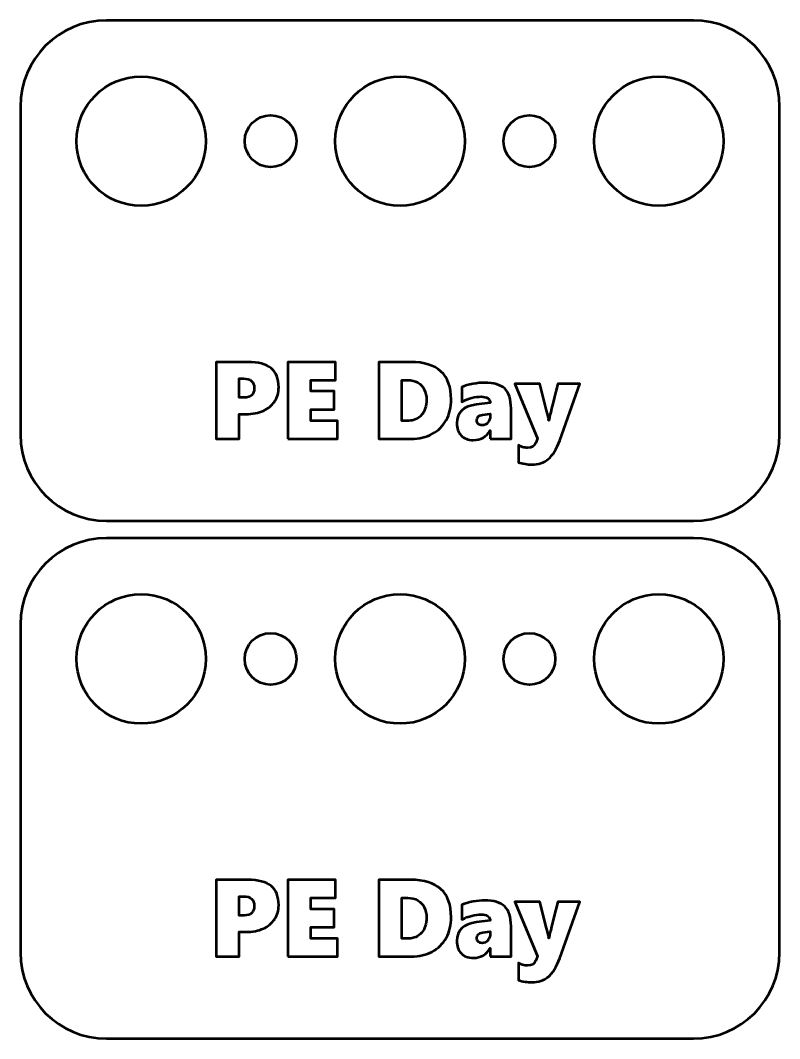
# Model space of a CAD drawing. Header units: centimetres. Extents: x -11.2 to 11.2, y -3 to 3.
# Drawn here: x -11.2 to -6.8, y -2.95 to 2.95 of the extents above; entities that cross this region are included whole.
import ezdxf

# ---------------------------------------------------------------- set-up
doc = ezdxf.new("R2010")
doc.units = ezdxf.units.CM
doc.header["$MEASUREMENT"] = 0
doc.layers.add('Layer 1', color=7, linetype='Continuous')

msp = doc.modelspace()

# ---------------------------------------------------------------- linework, layer by layer
at = {"layer": 'Layer 1', "lineweight": 53}
for centre, major_axis in [((-10.49999, 2.24999), (0, 0.37501)), ((-8.99999, 2.24999), (0, 0.37501)), ((-7.49999, 2.24999), (0, 0.37501)), ((-9.75, 2.25), (0, 0.15)), ((-8.25, 2.25), (0, 0.15)), ((-10.49999, -0.75001), (0, 0.37501)), ((-8.99999, -0.75001), (0, 0.37501)), ((-7.49999, -0.75001), (0, 0.37501)), ((-9.75, -0.75), (0, 0.15)), ((-8.25, -0.75), (0, 0.15))]:
    msp.add_ellipse(centre, major_axis=major_axis, ratio=1, dxfattribs=at)
for points in [[(-11.2, 0.55), (-11.2, 0.55), (-11.2, 2.45), (-11.2, 2.45), (-11.2, 2.45), (-11.2, 2.72614), (-10.97614, 2.95), (-10.7, 2.95), (-10.7, 2.95), (-10.7, 2.95), (-7.3, 2.95), (-7.3, 2.95), (-7.3, 2.95), (-7.02386, 2.95), (-6.8, 2.72614), (-6.8, 2.45), (-6.8, 2.45), (-6.8, 2.45), (-6.8, 0.55), (-6.8, 0.55), (-6.8, 0.55), (-6.8, 0.27386), (-7.02386, 0.05), (-7.3, 0.05), (-7.3, 0.05), (-7.3, 0.05), (-10.7, 0.05), (-10.7, 0.05), (-10.7, 0.05), (-10.97614, 0.05), (-11.2, 0.27386), (-11.2, 0.55)], [(-11.2, -2.45), (-11.2, -2.45), (-11.2, -0.55), (-11.2, -0.55), (-11.2, -0.55), (-11.2, -0.27386), (-10.97614, -0.05), (-10.7, -0.05), (-10.7, -0.05), (-10.7, -0.05), (-7.3, -0.05), (-7.3, -0.05), (-7.3, -0.05), (-7.02386, -0.05), (-6.8, -0.27386), (-6.8, -0.55), (-6.8, -0.55), (-6.8, -0.55), (-6.8, -2.45), (-6.8, -2.45), (-6.8, -2.45), (-6.8, -2.72614), (-7.02386, -2.95), (-7.3, -2.95), (-7.3, -2.95), (-7.3, -2.95), (-10.7, -2.95), (-10.7, -2.95), (-10.7, -2.95), (-10.97614, -2.95), (-11.2, -2.72614), (-11.2, -2.45)]]:
    msp.add_open_spline(points, degree=3, knots=[0, 0, 0, 0, 0.1111111, 0.1111111, 0.1111111, 0.1111111, 0.2222222, 0.2222222, 0.2222222, 0.2222222, 0.3333333, 0.3333333, 0.3333333, 0.3333333, 0.4444444, 0.4444444, 0.4444444, 0.4444444, 0.5555556, 0.5555556, 0.5555556, 0.5555556, 0.6666667, 0.6666667, 0.6666667, 0.6666667, 0.7777778, 0.7777778, 0.7777778, 0.7777778, 1, 1, 1, 1], dxfattribs=at)
at = {"layer": 'Layer 1', "color": 5, "lineweight": 53}
for points, knots in [([(-9.70299, 0.82355), (-9.70299, 0.79318), (-9.71072, 0.76619), (-9.72607, 0.74259), (-9.72607, 0.74259), (-9.74141, 0.71899), (-9.76343, 0.70078), (-9.79189, 0.68787), (-9.79189, 0.68787), (-9.82036, 0.67496), (-9.8536, 0.66851), (-9.89138, 0.66851), (-9.89138, 0.66851), (-9.89138, 0.66851), (-9.93223, 0.66851), (-9.93223, 0.66851), (-9.93223, 0.66851), (-9.93223, 0.66851), (-9.93223, 0.52563), (-9.93223, 0.52563), (-9.93223, 0.52563), (-9.93223, 0.52563), (-10.06621, 0.52563), (-10.06621, 0.52563), (-10.06621, 0.52563), (-10.06621, 0.52563), (-10.06621, 0.97013), (-10.06621, 0.97013), (-10.06621, 0.97013), (-10.06621, 0.97013), (-9.88397, 0.97013), (-9.88397, 0.97013), (-9.88397, 0.97013), (-9.82142, 0.97013), (-9.7756, 0.95828), (-9.74649, 0.93446), (-9.74649, 0.93446), (-9.71749, 0.91076), (-9.70299, 0.87372), (-9.70299, 0.82355)], [0, 0, 0, 0, 0.0909091, 0.0909091, 0.0909091, 0.0909091, 0.1818182, 0.1818182, 0.1818182, 0.1818182, 0.2727273, 0.2727273, 0.2727273, 0.2727273, 0.3636364, 0.3636364, 0.3636364, 0.3636364, 0.4545455, 0.4545455, 0.4545455, 0.4545455, 0.5454545, 0.5454545, 0.5454545, 0.5454545, 0.6363636, 0.6363636, 0.6363636, 0.6363636, 0.7272727, 0.7272727, 0.7272727, 0.7272727, 0.8181818, 0.8181818, 0.8181818, 0.8181818, 1, 1, 1, 1]), ([(-9.64976, 0.52563), (-9.64976, 0.52563), (-9.64976, 0.97013), (-9.64976, 0.97013), (-9.64976, 0.97013), (-9.64976, 0.97013), (-9.37301, 0.97013), (-9.37301, 0.97013), (-9.37301, 0.97013), (-9.37301, 0.97013), (-9.37301, 0.86536), (-9.37301, 0.86536), (-9.37301, 0.86536), (-9.37301, 0.86536), (-9.51578, 0.86536), (-9.51578, 0.86536), (-9.51578, 0.86536), (-9.51578, 0.86536), (-9.51578, 0.80059), (-9.51578, 0.80059), (-9.51578, 0.80059), (-9.51578, 0.80059), (-9.38179, 0.80059), (-9.38179, 0.80059), (-9.38179, 0.80059), (-9.38179, 0.80059), (-9.38179, 0.69581), (-9.38179, 0.69581), (-9.38179, 0.69581), (-9.38179, 0.69581), (-9.51578, 0.69581), (-9.51578, 0.69581), (-9.51578, 0.69581), (-9.51578, 0.69581), (-9.51578, 0.63041), (-9.51578, 0.63041), (-9.51578, 0.63041), (-9.51578, 0.63041), (-9.36274, 0.63041), (-9.36274, 0.63041), (-9.36274, 0.63041), (-9.36274, 0.63041), (-9.36274, 0.52563), (-9.36274, 0.52563), (-9.36274, 0.52563), (-9.36274, 0.52563), (-9.64976, 0.52563), (-9.64976, 0.52563)], [0, 0, 0, 0, 0.0769231, 0.0769231, 0.0769231, 0.0769231, 0.1538462, 0.1538462, 0.1538462, 0.1538462, 0.2307692, 0.2307692, 0.2307692, 0.2307692, 0.3076923, 0.3076923, 0.3076923, 0.3076923, 0.3846154, 0.3846154, 0.3846154, 0.3846154, 0.4615385, 0.4615385, 0.4615385, 0.4615385, 0.5384615, 0.5384615, 0.5384615, 0.5384615, 0.6153846, 0.6153846, 0.6153846, 0.6153846, 0.6923077, 0.6923077, 0.6923077, 0.6923077, 0.7692308, 0.7692308, 0.7692308, 0.7692308, 0.8461538, 0.8461538, 0.8461538, 0.8461538, 1, 1, 1, 1]), ([(-8.70383, 0.75349), (-8.70383, 0.7084), (-8.71325, 0.66861), (-8.7322, 0.634), (-8.7322, 0.634), (-8.75114, 0.5994), (-8.77813, 0.57262), (-8.81327, 0.55389), (-8.81327, 0.55389), (-8.8484, 0.53505), (-8.88894, 0.52563), (-8.93476, 0.52563), (-8.93476, 0.52563), (-8.93476, 0.52563), (-9.12293, 0.52563), (-9.12293, 0.52563), (-9.12293, 0.52563), (-9.12293, 0.52563), (-9.12293, 0.97013), (-9.12293, 0.97013), (-9.12293, 0.97013), (-9.12293, 0.97013), (-8.93878, 0.97013), (-8.93878, 0.97013), (-8.93878, 0.97013), (-8.78215, 0.97013), (-8.70383, 0.89795), (-8.70383, 0.75349)], [0, 0, 0, 0, 0.125, 0.125, 0.125, 0.125, 0.25, 0.25, 0.25, 0.25, 0.375, 0.375, 0.375, 0.375, 0.5, 0.5, 0.5, 0.5, 0.625, 0.625, 0.625, 0.625, 0.75, 0.75, 0.75, 0.75, 1, 1, 1, 1]), ([(-9.8446, 0.819), (-9.8446, 0.8372), (-9.84989, 0.85096), (-9.86037, 0.86028), (-9.86037, 0.86028), (-9.87095, 0.86959), (-9.8864, 0.87425), (-9.90683, 0.87425), (-9.90683, 0.87425), (-9.90683, 0.87425), (-9.93223, 0.87425), (-9.93223, 0.87425), (-9.93223, 0.87425), (-9.93223, 0.87425), (-9.93223, 0.76439), (-9.93223, 0.76439), (-9.93223, 0.76439), (-9.93223, 0.76439), (-9.90217, 0.76439), (-9.90217, 0.76439), (-9.90217, 0.76439), (-9.86376, 0.76439), (-9.8446, 0.78259), (-9.8446, 0.819)], [0, 0, 0, 0, 0.1428571, 0.1428571, 0.1428571, 0.1428571, 0.2857143, 0.2857143, 0.2857143, 0.2857143, 0.4285714, 0.4285714, 0.4285714, 0.4285714, 0.5714286, 0.5714286, 0.5714286, 0.5714286, 0.7142857, 0.7142857, 0.7142857, 0.7142857, 1, 1, 1, 1]), ([(-8.84607, 0.75222), (-8.84607, 0.77392), (-8.85041, 0.79349), (-8.8592, 0.81085), (-8.8592, 0.81085), (-8.86798, 0.82821), (-8.88058, 0.84154), (-8.89687, 0.85107), (-8.89687, 0.85107), (-8.91317, 0.86059), (-8.93243, 0.86536), (-8.95455, 0.86536), (-8.95455, 0.86536), (-8.95455, 0.86536), (-8.98895, 0.86536), (-8.98895, 0.86536), (-8.98895, 0.86536), (-8.98895, 0.86536), (-8.98895, 0.63041), (-8.98895, 0.63041), (-8.98895, 0.63041), (-8.98895, 0.63041), (-8.95148, 0.63041), (-8.95148, 0.63041), (-8.95148, 0.63041), (-8.91942, 0.63041), (-8.89381, 0.64141), (-8.87476, 0.66343), (-8.87476, 0.66343), (-8.8556, 0.68544), (-8.84607, 0.71507), (-8.84607, 0.75222)], [0, 0, 0, 0, 0.1111111, 0.1111111, 0.1111111, 0.1111111, 0.2222222, 0.2222222, 0.2222222, 0.2222222, 0.3333333, 0.3333333, 0.3333333, 0.3333333, 0.4444444, 0.4444444, 0.4444444, 0.4444444, 0.5555556, 0.5555556, 0.5555556, 0.5555556, 0.6666667, 0.6666667, 0.6666667, 0.6666667, 0.7777778, 0.7777778, 0.7777778, 0.7777778, 1, 1, 1, 1]), ([(-8.47724, 0.52563), (-8.47724, 0.52563), (-8.47724, 0.57389), (-8.47724, 0.57389), (-8.47724, 0.57389), (-8.47724, 0.57389), (-8.47851, 0.57389), (-8.47851, 0.57389), (-8.47851, 0.57389), (-8.49958, 0.53664), (-8.53175, 0.51801), (-8.57514, 0.51801), (-8.57514, 0.51801), (-8.60509, 0.51801), (-8.62859, 0.5269), (-8.64552, 0.54468), (-8.64552, 0.54468), (-8.66245, 0.56246), (-8.67092, 0.58617), (-8.67092, 0.61591), (-8.67092, 0.61591), (-8.67092, 0.67824), (-8.63261, 0.71444), (-8.55598, 0.72428), (-8.55598, 0.72428), (-8.55598, 0.72428), (-8.47724, 0.73455), (-8.47724, 0.73455), (-8.47724, 0.73455), (-8.47724, 0.74492), (-8.4819, 0.75349), (-8.49121, 0.76016), (-8.49121, 0.76016), (-8.50042, 0.76682), (-8.51291, 0.77011), (-8.52868, 0.77011), (-8.52868, 0.77011), (-8.56413, 0.77011), (-8.6016, 0.75995), (-8.64107, 0.73963), (-8.64107, 0.73963), (-8.64107, 0.73963), (-8.64107, 0.82535), (-8.64107, 0.82535), (-8.64107, 0.82535), (-8.62393, 0.83276), (-8.60245, 0.8389), (-8.57662, 0.84366), (-8.57662, 0.84366), (-8.5508, 0.84842), (-8.52868, 0.85075), (-8.51026, 0.85075), (-8.51026, 0.85075), (-8.4564, 0.85075), (-8.41724, 0.83921), (-8.393, 0.81614), (-8.393, 0.81614), (-8.36877, 0.79318), (-8.35659, 0.75465), (-8.35659, 0.70078), (-8.35659, 0.70078), (-8.35659, 0.70078), (-8.35659, 0.52563), (-8.35659, 0.52563), (-8.35659, 0.52563), (-8.35659, 0.52563), (-8.47724, 0.52563), (-8.47724, 0.52563)], [0, 0, 0, 0, 0.0555556, 0.0555556, 0.0555556, 0.0555556, 0.1111111, 0.1111111, 0.1111111, 0.1111111, 0.1666667, 0.1666667, 0.1666667, 0.1666667, 0.2222222, 0.2222222, 0.2222222, 0.2222222, 0.2777778, 0.2777778, 0.2777778, 0.2777778, 0.3333333, 0.3333333, 0.3333333, 0.3333333, 0.3888889, 0.3888889, 0.3888889, 0.3888889, 0.4444444, 0.4444444, 0.4444444, 0.4444444, 0.5, 0.5, 0.5, 0.5, 0.5555556, 0.5555556, 0.5555556, 0.5555556, 0.6111111, 0.6111111, 0.6111111, 0.6111111, 0.6666667, 0.6666667, 0.6666667, 0.6666667, 0.7222222, 0.7222222, 0.7222222, 0.7222222, 0.7777778, 0.7777778, 0.7777778, 0.7777778, 0.8333333, 0.8333333, 0.8333333, 0.8333333, 0.8888889, 0.8888889, 0.8888889, 0.8888889, 1, 1, 1, 1]), ([(-8.2353, 0.3764), (-8.24769, 0.3764), (-8.26102, 0.37746), (-8.27531, 0.37969), (-8.27531, 0.37969), (-8.28949, 0.3818), (-8.3023, 0.38498), (-8.31341, 0.3891), (-8.31341, 0.3891), (-8.31341, 0.3891), (-8.31341, 0.4888), (-8.31341, 0.4888), (-8.31341, 0.4888), (-8.30822, 0.48488), (-8.3006, 0.48118), (-8.29034, 0.4779), (-8.29034, 0.4779), (-8.28018, 0.47462), (-8.27044, 0.47292), (-8.26145, 0.47292), (-8.26145, 0.47292), (-8.23689, 0.47292), (-8.22059, 0.48266), (-8.21255, 0.50203), (-8.21255, 0.50203), (-8.21255, 0.50203), (-8.20228, 0.5269), (-8.20228, 0.5269), (-8.20228, 0.5269), (-8.20228, 0.5269), (-8.335, 0.84313), (-8.335, 0.84313), (-8.335, 0.84313), (-8.335, 0.84313), (-8.18895, 0.84313), (-8.18895, 0.84313), (-8.18895, 0.84313), (-8.18895, 0.84313), (-8.15043, 0.68999), (-8.15043, 0.68999), (-8.15043, 0.68999), (-8.14302, 0.66141), (-8.139, 0.64226), (-8.13836, 0.63231), (-8.13836, 0.63231), (-8.13836, 0.63231), (-8.13709, 0.63231), (-8.13709, 0.63231), (-8.13709, 0.63231), (-8.13646, 0.63686), (-8.13561, 0.64194), (-8.13445, 0.64755), (-8.13445, 0.64755), (-8.13328, 0.65305), (-8.11719, 0.71825), (-8.08619, 0.84313), (-8.08619, 0.84313), (-8.08619, 0.84313), (-7.95781, 0.84313), (-7.95781, 0.84313), (-7.95781, 0.84313), (-7.95781, 0.84313), (-8.07465, 0.51653), (-8.07465, 0.51653), (-8.07465, 0.51653), (-8.09222, 0.46657), (-8.11402, 0.4307), (-8.13995, 0.409), (-8.13995, 0.409), (-8.16588, 0.38731), (-8.19763, 0.3764), (-8.2353, 0.3764)], [0, 0, 0, 0, 0.0526316, 0.0526316, 0.0526316, 0.0526316, 0.1052632, 0.1052632, 0.1052632, 0.1052632, 0.1578947, 0.1578947, 0.1578947, 0.1578947, 0.2105263, 0.2105263, 0.2105263, 0.2105263, 0.2631579, 0.2631579, 0.2631579, 0.2631579, 0.3157895, 0.3157895, 0.3157895, 0.3157895, 0.3684211, 0.3684211, 0.3684211, 0.3684211, 0.4210526, 0.4210526, 0.4210526, 0.4210526, 0.4736842, 0.4736842, 0.4736842, 0.4736842, 0.5263158, 0.5263158, 0.5263158, 0.5263158, 0.5789474, 0.5789474, 0.5789474, 0.5789474, 0.6315789, 0.6315789, 0.6315789, 0.6315789, 0.6842105, 0.6842105, 0.6842105, 0.6842105, 0.7368421, 0.7368421, 0.7368421, 0.7368421, 0.7894737, 0.7894737, 0.7894737, 0.7894737, 0.8421053, 0.8421053, 0.8421053, 0.8421053, 0.8947368, 0.8947368, 0.8947368, 0.8947368, 1, 1, 1, 1]), ([(-8.55535, 0.63347), (-8.55535, 0.6248), (-8.5526, 0.61771), (-8.54709, 0.6121), (-8.54709, 0.6121), (-8.5417, 0.60649), (-8.53387, 0.60374), (-8.52371, 0.60374), (-8.52371, 0.60374), (-8.50984, 0.60374), (-8.49873, 0.60892), (-8.49016, 0.61929), (-8.49016, 0.61929), (-8.48158, 0.62956), (-8.47724, 0.64279), (-8.47724, 0.65898), (-8.47724, 0.65898), (-8.47724, 0.65898), (-8.47724, 0.67105), (-8.47724, 0.67105), (-8.47724, 0.67105), (-8.47724, 0.67105), (-8.52191, 0.6648), (-8.52191, 0.6648), (-8.52191, 0.6648), (-8.54424, 0.6611), (-8.55535, 0.65073), (-8.55535, 0.63347)], [0, 0, 0, 0, 0.125, 0.125, 0.125, 0.125, 0.25, 0.25, 0.25, 0.25, 0.375, 0.375, 0.375, 0.375, 0.5, 0.5, 0.5, 0.5, 0.625, 0.625, 0.625, 0.625, 0.75, 0.75, 0.75, 0.75, 1, 1, 1, 1]), ([(-9.70299, -2.17645), (-9.70299, -2.20682), (-9.71072, -2.23381), (-9.72607, -2.25741), (-9.72607, -2.25741), (-9.74141, -2.28101), (-9.76343, -2.29922), (-9.79189, -2.31213), (-9.79189, -2.31213), (-9.82036, -2.32504), (-9.8536, -2.33149), (-9.89138, -2.33149), (-9.89138, -2.33149), (-9.89138, -2.33149), (-9.93223, -2.33149), (-9.93223, -2.33149), (-9.93223, -2.33149), (-9.93223, -2.33149), (-9.93223, -2.47437), (-9.93223, -2.47437), (-9.93223, -2.47437), (-9.93223, -2.47437), (-10.06621, -2.47437), (-10.06621, -2.47437), (-10.06621, -2.47437), (-10.06621, -2.47437), (-10.06621, -2.02987), (-10.06621, -2.02987), (-10.06621, -2.02987), (-10.06621, -2.02987), (-9.88397, -2.02987), (-9.88397, -2.02987), (-9.88397, -2.02987), (-9.82142, -2.02987), (-9.7756, -2.04172), (-9.74649, -2.06554), (-9.74649, -2.06554), (-9.71749, -2.08924), (-9.70299, -2.12628), (-9.70299, -2.17645)], [0, 0, 0, 0, 0.0909091, 0.0909091, 0.0909091, 0.0909091, 0.1818182, 0.1818182, 0.1818182, 0.1818182, 0.2727273, 0.2727273, 0.2727273, 0.2727273, 0.3636364, 0.3636364, 0.3636364, 0.3636364, 0.4545455, 0.4545455, 0.4545455, 0.4545455, 0.5454545, 0.5454545, 0.5454545, 0.5454545, 0.6363636, 0.6363636, 0.6363636, 0.6363636, 0.7272727, 0.7272727, 0.7272727, 0.7272727, 0.8181818, 0.8181818, 0.8181818, 0.8181818, 1, 1, 1, 1]), ([(-9.64976, -2.47437), (-9.64976, -2.47437), (-9.64976, -2.02987), (-9.64976, -2.02987), (-9.64976, -2.02987), (-9.64976, -2.02987), (-9.37301, -2.02987), (-9.37301, -2.02987), (-9.37301, -2.02987), (-9.37301, -2.02987), (-9.37301, -2.13464), (-9.37301, -2.13464), (-9.37301, -2.13464), (-9.37301, -2.13464), (-9.51578, -2.13464), (-9.51578, -2.13464), (-9.51578, -2.13464), (-9.51578, -2.13464), (-9.51578, -2.19941), (-9.51578, -2.19941), (-9.51578, -2.19941), (-9.51578, -2.19941), (-9.38179, -2.19941), (-9.38179, -2.19941), (-9.38179, -2.19941), (-9.38179, -2.19941), (-9.38179, -2.30419), (-9.38179, -2.30419), (-9.38179, -2.30419), (-9.38179, -2.30419), (-9.51578, -2.30419), (-9.51578, -2.30419), (-9.51578, -2.30419), (-9.51578, -2.30419), (-9.51578, -2.36959), (-9.51578, -2.36959), (-9.51578, -2.36959), (-9.51578, -2.36959), (-9.36274, -2.36959), (-9.36274, -2.36959), (-9.36274, -2.36959), (-9.36274, -2.36959), (-9.36274, -2.47437), (-9.36274, -2.47437), (-9.36274, -2.47437), (-9.36274, -2.47437), (-9.64976, -2.47437), (-9.64976, -2.47437)], [0, 0, 0, 0, 0.0769231, 0.0769231, 0.0769231, 0.0769231, 0.1538462, 0.1538462, 0.1538462, 0.1538462, 0.2307692, 0.2307692, 0.2307692, 0.2307692, 0.3076923, 0.3076923, 0.3076923, 0.3076923, 0.3846154, 0.3846154, 0.3846154, 0.3846154, 0.4615385, 0.4615385, 0.4615385, 0.4615385, 0.5384615, 0.5384615, 0.5384615, 0.5384615, 0.6153846, 0.6153846, 0.6153846, 0.6153846, 0.6923077, 0.6923077, 0.6923077, 0.6923077, 0.7692308, 0.7692308, 0.7692308, 0.7692308, 0.8461538, 0.8461538, 0.8461538, 0.8461538, 1, 1, 1, 1]), ([(-8.70383, -2.24651), (-8.70383, -2.2916), (-8.71325, -2.33139), (-8.7322, -2.366), (-8.7322, -2.366), (-8.75114, -2.4006), (-8.77813, -2.42738), (-8.81327, -2.44611), (-8.81327, -2.44611), (-8.8484, -2.46495), (-8.88894, -2.47437), (-8.93476, -2.47437), (-8.93476, -2.47437), (-8.93476, -2.47437), (-9.12293, -2.47437), (-9.12293, -2.47437), (-9.12293, -2.47437), (-9.12293, -2.47437), (-9.12293, -2.02987), (-9.12293, -2.02987), (-9.12293, -2.02987), (-9.12293, -2.02987), (-8.93878, -2.02987), (-8.93878, -2.02987), (-8.93878, -2.02987), (-8.78215, -2.02987), (-8.70383, -2.10205), (-8.70383, -2.24651)], [0, 0, 0, 0, 0.125, 0.125, 0.125, 0.125, 0.25, 0.25, 0.25, 0.25, 0.375, 0.375, 0.375, 0.375, 0.5, 0.5, 0.5, 0.5, 0.625, 0.625, 0.625, 0.625, 0.75, 0.75, 0.75, 0.75, 1, 1, 1, 1]), ([(-9.8446, -2.181), (-9.8446, -2.1628), (-9.84989, -2.14904), (-9.86037, -2.13972), (-9.86037, -2.13972), (-9.87095, -2.13041), (-9.8864, -2.12575), (-9.90683, -2.12575), (-9.90683, -2.12575), (-9.90683, -2.12575), (-9.93223, -2.12575), (-9.93223, -2.12575), (-9.93223, -2.12575), (-9.93223, -2.12575), (-9.93223, -2.23561), (-9.93223, -2.23561), (-9.93223, -2.23561), (-9.93223, -2.23561), (-9.90217, -2.23561), (-9.90217, -2.23561), (-9.90217, -2.23561), (-9.86376, -2.23561), (-9.8446, -2.21741), (-9.8446, -2.181)], [0, 0, 0, 0, 0.1428571, 0.1428571, 0.1428571, 0.1428571, 0.2857143, 0.2857143, 0.2857143, 0.2857143, 0.4285714, 0.4285714, 0.4285714, 0.4285714, 0.5714286, 0.5714286, 0.5714286, 0.5714286, 0.7142857, 0.7142857, 0.7142857, 0.7142857, 1, 1, 1, 1]), ([(-8.84607, -2.24778), (-8.84607, -2.22608), (-8.85041, -2.20651), (-8.8592, -2.18915), (-8.8592, -2.18915), (-8.86798, -2.17179), (-8.88058, -2.15846), (-8.89687, -2.14893), (-8.89687, -2.14893), (-8.91317, -2.13941), (-8.93243, -2.13464), (-8.95455, -2.13464), (-8.95455, -2.13464), (-8.95455, -2.13464), (-8.98895, -2.13464), (-8.98895, -2.13464), (-8.98895, -2.13464), (-8.98895, -2.13464), (-8.98895, -2.36959), (-8.98895, -2.36959), (-8.98895, -2.36959), (-8.98895, -2.36959), (-8.95148, -2.36959), (-8.95148, -2.36959), (-8.95148, -2.36959), (-8.91942, -2.36959), (-8.89381, -2.35859), (-8.87476, -2.33657), (-8.87476, -2.33657), (-8.8556, -2.31456), (-8.84607, -2.28493), (-8.84607, -2.24778)], [0, 0, 0, 0, 0.1111111, 0.1111111, 0.1111111, 0.1111111, 0.2222222, 0.2222222, 0.2222222, 0.2222222, 0.3333333, 0.3333333, 0.3333333, 0.3333333, 0.4444444, 0.4444444, 0.4444444, 0.4444444, 0.5555556, 0.5555556, 0.5555556, 0.5555556, 0.6666667, 0.6666667, 0.6666667, 0.6666667, 0.7777778, 0.7777778, 0.7777778, 0.7777778, 1, 1, 1, 1]), ([(-8.47724, -2.47437), (-8.47724, -2.47437), (-8.47724, -2.42611), (-8.47724, -2.42611), (-8.47724, -2.42611), (-8.47724, -2.42611), (-8.47851, -2.42611), (-8.47851, -2.42611), (-8.47851, -2.42611), (-8.49958, -2.46336), (-8.53175, -2.48199), (-8.57514, -2.48199), (-8.57514, -2.48199), (-8.60509, -2.48199), (-8.62859, -2.4731), (-8.64552, -2.45532), (-8.64552, -2.45532), (-8.66245, -2.43754), (-8.67092, -2.41383), (-8.67092, -2.38409), (-8.67092, -2.38409), (-8.67092, -2.32176), (-8.63261, -2.28556), (-8.55598, -2.27572), (-8.55598, -2.27572), (-8.55598, -2.27572), (-8.47724, -2.26545), (-8.47724, -2.26545), (-8.47724, -2.26545), (-8.47724, -2.25508), (-8.4819, -2.24651), (-8.49121, -2.23984), (-8.49121, -2.23984), (-8.50042, -2.23318), (-8.51291, -2.22989), (-8.52868, -2.22989), (-8.52868, -2.22989), (-8.56413, -2.22989), (-8.6016, -2.24005), (-8.64107, -2.26037), (-8.64107, -2.26037), (-8.64107, -2.26037), (-8.64107, -2.17465), (-8.64107, -2.17465), (-8.64107, -2.17465), (-8.62393, -2.16724), (-8.60245, -2.1611), (-8.57662, -2.15634), (-8.57662, -2.15634), (-8.5508, -2.15158), (-8.52868, -2.14925), (-8.51026, -2.14925), (-8.51026, -2.14925), (-8.4564, -2.14925), (-8.41724, -2.16079), (-8.393, -2.18386), (-8.393, -2.18386), (-8.36877, -2.20682), (-8.35659, -2.24535), (-8.35659, -2.29922), (-8.35659, -2.29922), (-8.35659, -2.29922), (-8.35659, -2.47437), (-8.35659, -2.47437), (-8.35659, -2.47437), (-8.35659, -2.47437), (-8.47724, -2.47437), (-8.47724, -2.47437)], [0, 0, 0, 0, 0.0555556, 0.0555556, 0.0555556, 0.0555556, 0.1111111, 0.1111111, 0.1111111, 0.1111111, 0.1666667, 0.1666667, 0.1666667, 0.1666667, 0.2222222, 0.2222222, 0.2222222, 0.2222222, 0.2777778, 0.2777778, 0.2777778, 0.2777778, 0.3333333, 0.3333333, 0.3333333, 0.3333333, 0.3888889, 0.3888889, 0.3888889, 0.3888889, 0.4444444, 0.4444444, 0.4444444, 0.4444444, 0.5, 0.5, 0.5, 0.5, 0.5555556, 0.5555556, 0.5555556, 0.5555556, 0.6111111, 0.6111111, 0.6111111, 0.6111111, 0.6666667, 0.6666667, 0.6666667, 0.6666667, 0.7222222, 0.7222222, 0.7222222, 0.7222222, 0.7777778, 0.7777778, 0.7777778, 0.7777778, 0.8333333, 0.8333333, 0.8333333, 0.8333333, 0.8888889, 0.8888889, 0.8888889, 0.8888889, 1, 1, 1, 1]), ([(-8.2353, -2.6236), (-8.24769, -2.6236), (-8.26102, -2.62254), (-8.27531, -2.62031), (-8.27531, -2.62031), (-8.28949, -2.6182), (-8.3023, -2.61502), (-8.31341, -2.6109), (-8.31341, -2.6109), (-8.31341, -2.6109), (-8.31341, -2.5112), (-8.31341, -2.5112), (-8.31341, -2.5112), (-8.30822, -2.51512), (-8.3006, -2.51882), (-8.29034, -2.5221), (-8.29034, -2.5221), (-8.28018, -2.52538), (-8.27044, -2.52708), (-8.26145, -2.52708), (-8.26145, -2.52708), (-8.23689, -2.52708), (-8.22059, -2.51734), (-8.21255, -2.49797), (-8.21255, -2.49797), (-8.21255, -2.49797), (-8.20228, -2.4731), (-8.20228, -2.4731), (-8.20228, -2.4731), (-8.20228, -2.4731), (-8.335, -2.15687), (-8.335, -2.15687), (-8.335, -2.15687), (-8.335, -2.15687), (-8.18895, -2.15687), (-8.18895, -2.15687), (-8.18895, -2.15687), (-8.18895, -2.15687), (-8.15043, -2.31001), (-8.15043, -2.31001), (-8.15043, -2.31001), (-8.14302, -2.33859), (-8.139, -2.35774), (-8.13836, -2.36769), (-8.13836, -2.36769), (-8.13836, -2.36769), (-8.13709, -2.36769), (-8.13709, -2.36769), (-8.13709, -2.36769), (-8.13646, -2.36314), (-8.13561, -2.35806), (-8.13445, -2.35245), (-8.13445, -2.35245), (-8.13328, -2.34695), (-8.11719, -2.28175), (-8.08619, -2.15687), (-8.08619, -2.15687), (-8.08619, -2.15687), (-7.95781, -2.15687), (-7.95781, -2.15687), (-7.95781, -2.15687), (-7.95781, -2.15687), (-8.07465, -2.48347), (-8.07465, -2.48347), (-8.07465, -2.48347), (-8.09222, -2.53343), (-8.11402, -2.5693), (-8.13995, -2.591), (-8.13995, -2.591), (-8.16588, -2.61269), (-8.19763, -2.6236), (-8.2353, -2.6236)], [0, 0, 0, 0, 0.0526316, 0.0526316, 0.0526316, 0.0526316, 0.1052632, 0.1052632, 0.1052632, 0.1052632, 0.1578947, 0.1578947, 0.1578947, 0.1578947, 0.2105263, 0.2105263, 0.2105263, 0.2105263, 0.2631579, 0.2631579, 0.2631579, 0.2631579, 0.3157895, 0.3157895, 0.3157895, 0.3157895, 0.3684211, 0.3684211, 0.3684211, 0.3684211, 0.4210526, 0.4210526, 0.4210526, 0.4210526, 0.4736842, 0.4736842, 0.4736842, 0.4736842, 0.5263158, 0.5263158, 0.5263158, 0.5263158, 0.5789474, 0.5789474, 0.5789474, 0.5789474, 0.6315789, 0.6315789, 0.6315789, 0.6315789, 0.6842105, 0.6842105, 0.6842105, 0.6842105, 0.7368421, 0.7368421, 0.7368421, 0.7368421, 0.7894737, 0.7894737, 0.7894737, 0.7894737, 0.8421053, 0.8421053, 0.8421053, 0.8421053, 0.8947368, 0.8947368, 0.8947368, 0.8947368, 1, 1, 1, 1]), ([(-8.55535, -2.36653), (-8.55535, -2.3752), (-8.5526, -2.38229), (-8.54709, -2.3879), (-8.54709, -2.3879), (-8.5417, -2.39351), (-8.53387, -2.39626), (-8.52371, -2.39626), (-8.52371, -2.39626), (-8.50984, -2.39626), (-8.49873, -2.39108), (-8.49016, -2.38071), (-8.49016, -2.38071), (-8.48158, -2.37044), (-8.47724, -2.35721), (-8.47724, -2.34102), (-8.47724, -2.34102), (-8.47724, -2.34102), (-8.47724, -2.32895), (-8.47724, -2.32895), (-8.47724, -2.32895), (-8.47724, -2.32895), (-8.52191, -2.3352), (-8.52191, -2.3352), (-8.52191, -2.3352), (-8.54424, -2.3389), (-8.55535, -2.34927), (-8.55535, -2.36653)], [0, 0, 0, 0, 0.125, 0.125, 0.125, 0.125, 0.25, 0.25, 0.25, 0.25, 0.375, 0.375, 0.375, 0.375, 0.5, 0.5, 0.5, 0.5, 0.625, 0.625, 0.625, 0.625, 0.75, 0.75, 0.75, 0.75, 1, 1, 1, 1])]:
    msp.add_open_spline(points, degree=3, knots=knots, dxfattribs=at)

doc.saveas('drawing.dxf')
